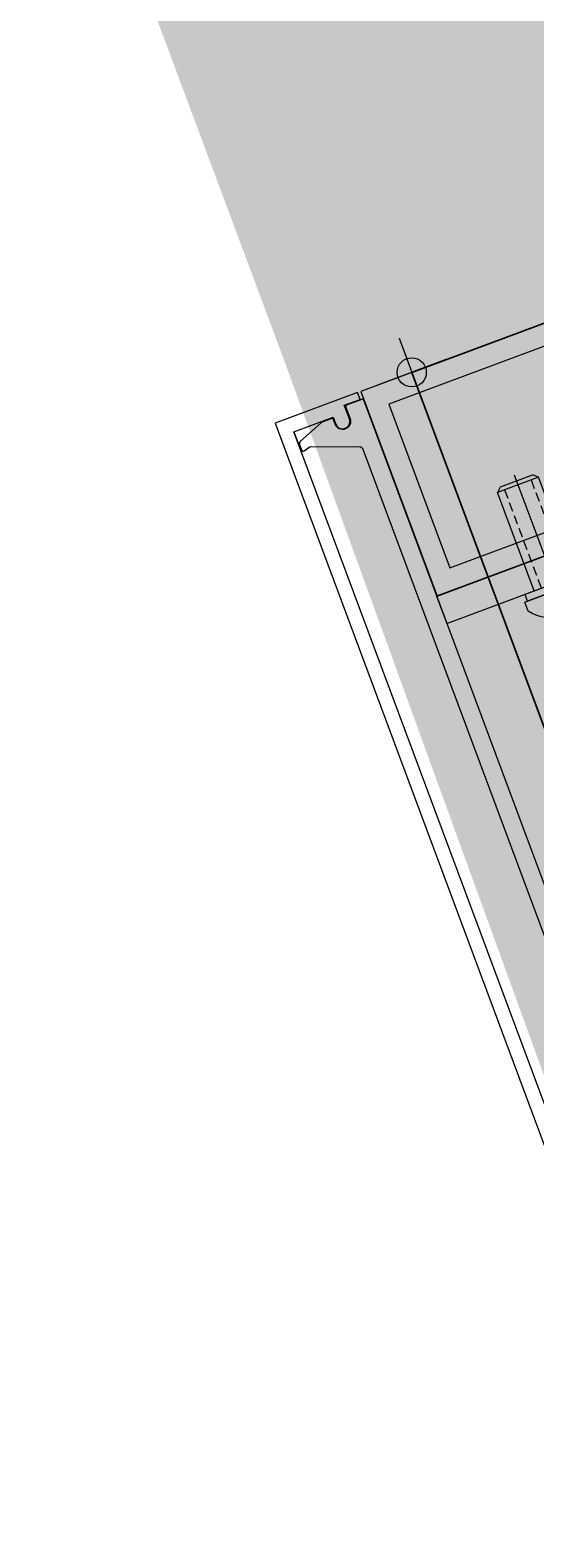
# Model space of a CAD drawing. Extents: x 12199666 to 24617114, y 1197707 to 2548648.
# Drawn here: x 12290741.6 to 12290811, y 1277900.9 to 1278104.4 of the extents above; entities that cross this region are included whole.
import ezdxf

# ---------------------------------------------------------------- set-up
doc = ezdxf.new("R2010")
doc.units = 0
doc.header["$LTSCALE"] = 10
doc.header["$MEASUREMENT"] = 0
for name, pattern in [('TX-PLAN-T1-F11$0$CENTER', [2, 1.25, -0.25, 0.25, -0.25]), ('TX-PLAN-T1-F11$0$CENTER2', [1.125, 0.75, -0.125, 0.125, -0.125]), ('TX-PLAN-T1-F11$0$CONTINOUS', [0]), ('TX-PLAN-T1-F11$0$HIDDEN', [0.375, 0.25, -0.125])]:
    doc.linetypes.add(name, pattern=pattern)
doc.layers.add('TX-PLAN-T1-F11$0$_EDO-ALUMINIUM-SECTION', color=90, linetype='Continuous', lineweight=30)
doc.layers.add('TX-PLAN-T1-F11$0$幕墙线', color=114, linetype='Continuous', lineweight=30)
doc.layers.add('TX-PLAN-T1-F11$0$bangong', color=5, linetype='Continuous', true_color=0x0000ff)
for name, color, linetype in [('TX-PLAN-T1-F11$0$F-Alum', 4, 'Continuous'), ('TX-PLAN-T1-F11$0$F-dim', 1, 'Continuous'), ('TX-PLAN-T1-F11$0$F_MISC', 8, 'Continuous'), ('TX-PLAN-T1-F11$0$中心线', 1, 'TX-PLAN-T1-F11$0$CENTER2'), ('TX-PLAN-T1-F11$0$虚线', 8, 'TX-PLAN-T1-F11$0$HIDDEN'), ('TX-PLAN-T1-F11$0$螺栓钉类', 241, 'Continuous')]:
    doc.layers.add(name, color=color, linetype=linetype)

# ---------------------------------------------------------------- blocks, each defined once
blk = doc.blocks.new('TX-PLAN-T1-F11$0$A$C3FFC0167')
at = {"layer": 'TX-PLAN-T1-F11$0$F-dim'}
for p, q in [((0, 5), (0, -5)), ((-5, 0), (5, 0))]:
    blk.add_line(p, q, dxfattribs=at)
blk.add_circle((0, 0), 2, dxfattribs=at)
blk = doc.blocks.new('*U172')
at = {"layer": 'TX-PLAN-T1-F11$0$中心线', "color": 1, "linetype": 'TX-PLAN-T1-F11$0$CENTER', "ltscale": 2.357947691000002}
blk.add_line((-4.263256414560601e-14, 15.90048662063384), (1.4210854715202e-14, -4.956409502317115), dxfattribs=at)
at = {"layer": 'TX-PLAN-T1-F11$0$虚线', "linetype": 'TX-PLAN-T1-F11$0$HIDDEN', "ltscale": 0.5}
for p, q in [((-1.948286311568509, 1.13686837721616e-13), (-1.948286311568566, 15.00000000000011)), ((1.948286311568523, 1.13686837721616e-13), (1.948286311568481, 15.00000000000011))]:
    blk.add_line(p, q, dxfattribs=at)
at = {"layer": 'TX-PLAN-T1-F11$0$螺栓钉类', "color": 241, "linetype": 'Continuous'}
for p, q in [((-2.40807576862025, 15.00000000000011), (-2.999791744951651, 14.40828402366867)), ((2.999791744951594, 14.40828402366867), (-2.999791744951636, 14.40828402366867)), ((-2.999791744951622, 1.13686837721616e-13), (-2.999791744951651, 14.40828402366867)), ((2.408075768620179, 15.00000000000011), (-2.408075768620321, 15)), ((2.408075768620179, 15.00000000000011), (2.999791744951594, 14.40828402366867)), ((2.999791744951636, 1.13686837721616e-13), (2.999791744951594, 14.40828402366867)), ((-0.9100693464279175, -1), (0.5333063006401062, 0)), ((0.2446311712265015, -1), (1.688006818294525, 0))]:
    blk.add_line(p, q, dxfattribs=at)
blk.add_lwpolyline([(4.350000023841858, 0), (4.350000023841858, -1), (-4.350000023841858, -1), (-4.350000023841858, 0)], close=True, dxfattribs=at)
blk.add_lwpolyline([(-4.75, -1), (4.75, -1), (4.75, -2.319999992847443, -0.2072557309237045), (0.6600000262260437, -4.663157165050507), (0.6600000262260437, -3.379999995231628), (-0.6600000262260437, -3.379999995231628), (-0.6600000262260437, -4.663157165050507, -0.2072557309237047), (-4.75, -2.319999992847443)], format="xyb", close=True, dxfattribs=at)
blk = doc.blocks.new('*U193')
at = {"layer": 'TX-PLAN-T1-F11$0$F-Alum'}
blk.add_lwpolyline([(474.8020190792158, -613.0729998739698), (386.1010766436812, -664.3175448094407), (386.1010766464751, -664.3175448104157), (388.6987469606102, -662.8168117939349), (388.6987469585147, -662.8168117909663), (386.1010766441468, -664.317544807418), (383.2264971034601, -659.3418363714445), (384.0923828473315, -658.8415945513989, 1), (383.0918992070947, -657.1098230636417), (381.360127719352, -658.1103067036893), (380.2058037547395, -656.1122477153549), (379.3399180108681, -656.6124895353278), (385.3697887959424, -667.0497999373765), (477.5342742071953, -613.8042877217376)], format="xyb", dxfattribs=at)
at = {"layer": 'TX-PLAN-T1-F11$0$F-Alum', "linetype": 'TX-PLAN-T1-F11$0$CONTINOUS', "ltscale": 15555}
blk.add_lwpolyline([(380.0398544089403, -655.7251176545396), (381.2032953833696, -657.7389575862617, 0.414213562373095), (381.6131336526014, -657.8486507634225), (383.0418750252575, -657.0232344891992, -1), (384.1424070294015, -658.928183125754), (383.3631098598707, -659.3784007638315), (384.1415210517589, -660.7257794256002, 0.1428492727586986), (384.2629231058527, -660.8418938346731), (387.2218380344566, -663.235364015869, 0.2840790438404123), (387.7473373496905, -663.2509740064561), (388.4430282160174, -662.8490576248878, 0.5575365158333588), (388.453131214017, -662.5089473235421), (387.7222566348501, -661.7713922473631), (386.6248848829418, -655.0800004285702, -0.2963790067032196), (386.8719783208799, -654.5943518436106), (467.0768878774252, -608.2581576754019)], format="xyb", dxfattribs=at)
at = {"layer": 'TX-PLAN-T1-F11$0$F-Alum'}
blk.add_lwpolyline([(391.2619891064242, -617.2954965759709), (405.0996182784438, -641.2475240616332), (408.5631612532306, -639.2465567802428), (396.7264993626159, -618.7580722694256), (444.9104555265512, -590.9211086545547), (442.9094882453792, -587.4575656796806)], close=True, dxfattribs=at)
blk.add_lwpolyline([(381.2788209777791, -657.8256456259696), (381.2597441703547, -657.8366667300434), (380.0398544089403, -655.7251176545396), (455.8812394279521, -611.9098305052466), (454.8807539343834, -610.1780535563303), (456.612525985809, -609.1775708921195), (457.6130086500198, -610.909342943618), (474.7123976727016, -601.0306235656317)], dxfattribs=at)
at = {"layer": 'TX-PLAN-T1-F11$0$F-Alum', "flags": 128}
for points in [[(390.0650403141044, -615.2236514189717), (364.0961239619646, -630.2264829897904), (379.1033785305917, -656.2030552287761), (405.0722948824987, -641.2002236579137)], [(388.9681085431948, -619.3220341097767), (368.1945066549815, -631.3234147612529), (380.2003103015013, -652.104672537942), (400.9739121897146, -640.1032918864366)]]:
    blk.add_lwpolyline(points, close=True, dxfattribs=at)
at = {"layer": 'TX-PLAN-T1-F11$0$F_MISC'}
for name, p, rotation in [('*U172', (400.6532278016675, -625.5549759573041), 120.0159999748988), ('TX-PLAN-T1-F11$0$A$C3FFC0167', (375.3649524133652, -649.7320850958495), 30.01599997489868)]:
    blk.add_blockref(name, p, dxfattribs=dict(at, rotation=rotation))
blk = doc.blocks.new('TX-PLAN-T1-F11$0$A$C21521A5F')
at = {"rotation": 90}
blk.add_blockref('*U193', (388.7170751225203, 1760.219757124782, 0.0004146164392175001), dxfattribs=at)
blk = doc.blocks.new('TX-PLAN-T1-F11$0$标准层幕墙0118')
at = {"color": 3, "rotation": 180}
blk.add_blockref('TX-PLAN-T1-F11$0$A$C21521A5F', (-5561.283235622803, 27660.21975712452, -0.0004146164392191662), dxfattribs=at)
blk = doc.blocks.new('TX-PLAN-T1-F11')
at = {"layer": 'TX-PLAN-T1-F11$0$bangong', "const_width": 100}
blk.add_lwpolyline([(12290479.20425756, 1272525.360494195), (12290075.0106068, 1273638.403762907), (12290057.29620258, 1273685.929740404), (12290746.56705283, 1273942.334107789), (12290750.16713015, 1273946.991491615), (12290728.74775723, 1274004.457530151), (12290324.55410647, 1275117.500798863), (12290306.83970224, 1275165.02677636), (12290996.1105525, 1275421.431143745), (12290999.71062982, 1275426.088527571), (12290978.2912569, 1275483.554566107), (12290574.09760614, 1276596.597834818), (12290556.38320192, 1276644.123812315), (12291245.65405217, 1276900.5281797), (12291249.25412949, 1276905.185563526), (12291227.83475657, 1276962.651602062), (12290823.64110581, 1278075.694870774), (12290805.92670159, 1278123.220848271), (12291495.19755184, 1278379.625215656), (12291498.79762916, 1278384.282599482), (12291477.37825624, 1278441.748638018), (12291073.18460548, 1279554.791906729)], dxfattribs=at)
at = {"layer": 'TX-PLAN-T1-F11$0$幕墙线'}
blk.add_lwpolyline([(12290498.97564053, 1272402.986285386), (12290045.39468336, 1273620.040141484), (12290748.5191401, 1273882.083321587), (12290294.93818304, 1275099.13717744), (12290998.06263977, 1275361.180357542), (12290544.4816827, 1276578.234213395), (12291247.60613954, 1276840.277393253), (12290794.02518238, 1278057.331249351), (12291497.14963911, 1278319.374429453), (12291043.57268018, 1279536.429775347), (12291746.69313888, 1279798.471465164), (12291293.11617985, 1281015.526811303), (12291996.23663855, 1281277.568501119), (12291542.65967952, 1282494.623847259), (12292245.78013813, 1282756.66553732), (12291792.20317919, 1283973.720883214), (12292495.32363779, 1284235.762573278), (12292039.00345736, 1285261.474853686), (12292767.39544494, 1285585.52280509), (12292552.24001557, 1286687.310172401), (12293336.30337365, 1286840.420920983)], dxfattribs=at)
at = {"layer": 'TX-PLAN-T1-F11$0$_EDO-ALUMINIUM-SECTION', "rotation": 350.4236156863823}
blk.add_blockref('TX-PLAN-T1-F11$0$标准层幕墙0118', (12293055.45042718, 1251790.443008234), dxfattribs=at)

msp = doc.modelspace()

# ---------------------------------------------------------------- block references
msp.add_blockref('TX-PLAN-T1-F11', (0, 0))

doc.saveas('drawing.dxf')
